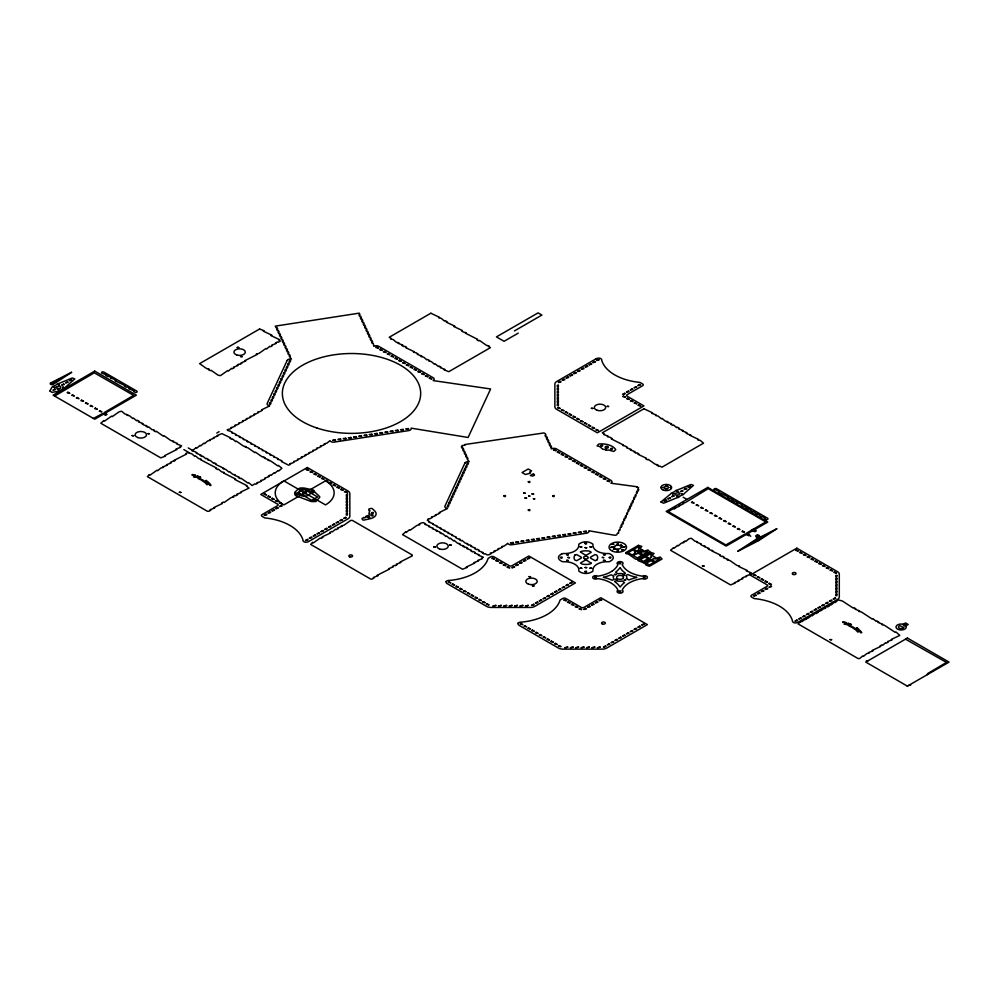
<?xml version="1.0" encoding="UTF-8"?>
<svg xmlns="http://www.w3.org/2000/svg" width="999" height="999" viewBox="0 0 999 999"><rect width="100%" height="100%" fill="white"/><g stroke="black" fill="none" stroke-linecap="round" stroke-linejoin="round"><path stroke-width="1.5" d="M621.927 545.392L620.454 545.092L621.79 545.479M71.628 372.377L53.934 383.841A1.886 1.086 0 0 1 50.774 384.34A1.886 1.086 0 0 1 51.623 382.505L71.503 372.29M737.761 551.223L755.456 539.747A1.886 1.086 0 0 1 756.792 538.973L776.673 528.758M776.797 528.833L759.103 540.309A1.886 1.086 0 0 1 757.766 541.083L737.899 551.298M216.783 433.029L219.106 431.693M514.398 330.944L541.908 315.06L538.086 312.862L496.441 336.9L504.083 341.308L518.219 333.154M347.09 492.445L344.418 491.783L345.179 491.333L347.402 492.619L347.402 496.328L346.328 496.328L346.328 494.767L347.402 494.767M905.506 639.16L946.49 662.424L927.472 673.676L927.472 674.562M907.791 685.926L907.08 685.951M93.419 418.431L102.535 413.561L105.919 415.272L104.945 414.51L107.03 414.385L104.071 412.674L133.616 395.392L94.293 372.802L54.62 396.054M753.458 529.158C759.252 530.631 754.32 533.366 751.935 530.044M753.084 529.383L755.107 530.544L752.309 529.82M683.154 497.227L686.975 499.438M746.952 534.065L750.773 536.263M868.256 660.664L866.345 660.888L867.107 661.326M909.889 684.702L910.651 685.152L908.74 685.364M188.224 447.927L192.695 450.512M183.866 449.612L189.061 452.609M620.354 567.994L619.767 567.919A30.619 17.682 0 0 1 615.584 572.202L617.944 573.788A5.482 3.159 0 0 1 623.463 574.05L625.337 573.463L625.024 572.839A24.663 14.236 0 0 1 620.404 568.031M297.989 494.592L296.366 494.642A8.916 5.145 0 0 1 295.829 493.106L297.402 493.044A7.293 4.208 0 0 0 297.852 494.355L297.989 494.592M311.388 491.058L311.526 491.421A7.293 4.208 0 0 1 311.975 492.719L313.536 492.682A8.916 5.145 0 0 0 312.999 491.121L311.388 491.058M524.975 498.026L526.573 498.151L524.975 498.026M613.448 549.1L615.059 549.238L613.448 549.1M615.759 579.345L617.357 579.47L615.809 579.22M585.077 547.639L586.675 547.789L585.077 547.639M585.077 567.494L586.675 567.632L585.077 567.494M600.911 445.529C602.834 447.952 603.671 443.506 600.911 445.529M49.95 391.034L52.01 392.345L57.967 391.396A4.358 2.522 0 0 1 59.428 391.046L60.639 390.347A6.319 3.646 0 0 1 61.376 389.56L62.5 388.911A6.319 3.646 0 0 1 63.861 388.486L65.06 387.787A4.358 2.522 0 0 1 65.672 386.938L74.863 378.908L72.265 377.984L59.316 383.279A4.358 2.522 0 0 1 57.855 383.628L56.643 384.315A6.369 3.671 0 0 1 55.907 385.102L54.783 385.751A6.369 3.671 0 0 1 53.422 386.188L52.223 386.875A4.358 2.522 0 0 1 51.611 387.724L49.975 390.971M660.976 501.96L663.586 503.234L676.635 497.914A4.358 2.522 0 0 1 678.096 497.564L679.295 496.865A6.319 3.646 0 0 1 680.032 496.078L681.168 495.429A6.319 3.646 0 0 1 682.529 495.005L683.728 494.305A4.358 2.522 0 0 1 684.34 493.469L693.481 485.364L691.021 484.478L677.984 489.797A4.358 2.522 0 0 1 676.523 490.147L675.312 490.846A6.369 3.671 0 0 1 674.575 491.633L673.451 492.282A6.369 3.671 0 0 1 672.09 492.707L670.891 493.394A4.358 2.522 0 0 1 670.279 494.243L660.976 501.96M294.717 492.807L294.705 492.969A10.852 6.269 0 0 0 294.98 494.73L295.067 494.892A3.434 1.986 0 0 0 296.466 495.979L309.328 500.824A11.089 6.406 0 0 1 309.802 501.011L309.865 501.036A5.032 2.91 0 0 0 312.699 501.61L314.797 501.56A1.311 0.762 0 0 0 316.396 501.036L319.38 497.639A1.449 0.837 0 0 0 319.493 496.528L315.984 493.144A7.667 4.421 0 0 1 314.735 491.795L314.136 490.721A2.41 1.386 0 0 0 312.724 489.872L305.494 488.299A9.503 5.495 0 0 0 300.836 488.012L300.424 488.049A2.847 1.648 0 0 0 298.664 488.761L295.579 491.496A4.383 2.535 0 0 0 294.717 492.807M56.281 387.063L56.369 387.787A2.41 1.386 0 0 0 57.592 388.586L60.327 388.311L60.802 386.725A2.41 1.386 0 0 0 59.428 386.026L56.281 387.063M663.923 487.262L664.01 487.974A2.41 1.386 0 0 0 665.234 488.773L667.969 488.499L668.443 486.925A2.41 1.386 0 0 0 667.07 486.213L663.923 487.262M674.949 493.593L675.037 494.305A2.41 1.386 0 0 0 676.248 495.104L678.995 494.83L679.47 493.244A2.41 1.386 0 0 0 678.084 492.544L674.949 493.593M668.294 511.638L725.836 544.942L745.192 533.928L748.576 535.639L747.602 534.877L749.687 534.752L746.728 533.041L765.783 521.915L708.241 488.648L685.464 502.509L682.792 503.171L683.553 503.608L681.643 504.72L678.97 505.382L679.732 505.819L677.821 506.918L675.149 507.579L675.911 508.029L674 509.128L673.239 508.691L668.294 511.638M580.431 551.91L584.727 554.77A1.623 0.937 0 0 0 587.025 554.77L591.258 552.247L589.61 551.173A11.801 6.818 0 0 0 581.655 551.273L580.431 551.91M591.321 563.261L590.084 564.01A11.801 6.818 0 0 1 582.142 564.098L580.481 563.036L584.727 560.501A1.623 0.937 0 0 1 587.025 560.501L591.321 563.261M603.458 577.335L603.821 577.547A24.663 14.236 0 0 1 612.212 580.244L614.298 579.345A5.482 3.159 0 0 1 613.836 576.161L611.088 574.8A30.619 17.682 0 0 1 603.671 577.21L603.458 577.335M636.675 577.385L636.45 577.559A30.619 17.682 0 0 0 629.033 579.969L626.286 578.608A5.482 3.159 0 0 0 625.824 575.412L627.921 574.512A24.663 14.236 0 0 0 636.313 577.21L636.675 577.422M614.672 581.455L615.109 581.918A24.663 14.236 0 0 1 619.78 586.763L620.317 586.9A30.619 17.682 0 0 1 624.537 582.567L622.24 580.956A5.482 3.159 0 0 1 616.658 580.706L614.722 581.368M533.366 498.763L534.964 498.863L533.441 498.651M621.84 549.85L623.438 549.949L621.84 549.85M624.15 580.082L625.749 580.182L624.225 579.969M53.721 387.262L54.72 387.337L53.721 387.262M58.142 384.702L59.153 384.777L58.142 384.702M58.142 389.81L59.153 389.897L58.192 389.747M62.575 387.262L63.586 387.337L62.575 387.262M132.118 435.601L133.654 435.726L132.118 435.601M147.927 433.666L149.463 433.791L148.002 433.566M179.321 492.295L180.869 492.42L179.321 492.295M237.238 347.402L238.773 347.527L237.238 347.402M240.584 356.531L242.12 356.655L240.584 356.531M295.991 493.706L297.527 493.831L295.991 493.706M300.175 489.135C301.785 491.608 303.034 487.325 300.175 489.135M311.788 491.783L313.336 491.895L311.788 491.783M313.586 500.012C315.122 502.472 316.521 498.201 313.586 500.012M368.044 517.157C369.618 519.68 371.066 515.309 368.044 517.157M371.64 512.837C373.214 515.359 374.662 510.976 371.64 512.837M371.341 515.284C372.914 517.807 374.35 513.424 371.341 515.284M433.853 546.965L435.402 547.077L433.853 546.965M449.662 545.029L451.198 545.142L449.662 545.029M503.908 495.916C505.407 498.314 506.78 494.143 503.908 495.916M523.626 493.131L525.224 493.256L523.626 493.131M529.383 473.439L525.399 474.5L522.027 472.552L528.221 468.981L531.58 470.916L529.745 471.978L530.606 472.839L529.383 473.439M528.284 481.83C529.782 484.24 531.156 480.069 528.284 481.83M534.453 475.099L532.729 476.098L530.344 475.512L533.429 473.726L534.453 475.099M528.284 509.989C529.782 512.4 531.156 508.216 528.284 509.989M529.12 576.673L530.656 576.785L529.195 576.56M552.659 495.916C554.17 498.314 555.544 494.143 552.659 495.916M532.467 585.789L534.003 585.913L532.467 585.789M591.396 408.316L592.944 408.441L591.396 408.316M566.683 554.67L568.269 554.795L566.683 554.67M566.683 560.364L568.269 560.489L566.683 560.364M607.205 406.393L608.741 406.506L607.28 406.281M580.169 546.89L581.755 547.015L580.169 546.89M580.169 568.144L581.755 568.269L580.169 568.144M590.009 546.89L591.608 547.015L590.009 546.89M590.009 568.144L591.608 568.269L590.009 568.144M603.508 554.67L605.094 554.795L603.508 554.67M603.508 560.364L605.094 560.489L603.508 560.364M612.1 544.218L613.698 544.33L612.1 544.218M614.41 574.45L616.008 574.562L614.41 574.45M661.363 487.45L662.362 487.524L661.363 487.45M665.784 484.89L666.795 484.977L665.784 484.89M665.784 490.01L666.795 490.084L665.784 490.01M670.217 487.45L671.228 487.524L670.217 487.45M672.377 493.781L673.388 493.856L672.427 493.706M676.81 491.221L677.821 491.296L676.81 491.221M676.81 496.341L677.821 496.416L676.81 496.341M681.243 493.781L682.255 493.856L681.243 493.781M702.459 565.933L704.008 566.046L702.459 565.933M830.057 639.597L831.605 639.71L830.057 639.597M528.746 495.979L529.832 496.078L528.746 495.979M560.489 557.454C561.863 559.952 563.536 555.719 560.489 557.454M584.865 543.381C586.238 545.879 587.924 541.645 584.865 543.381M584.865 571.528C586.238 574.038 587.924 569.805 584.865 571.528M594.68 577.197C596.053 579.695 597.727 575.461 594.68 577.197M609.253 557.454C610.626 559.952 612.3 555.719 609.253 557.454M619.055 563.124C620.429 565.621 622.115 561.388 619.055 563.124M619.055 591.271C620.429 593.768 622.115 589.535 619.055 591.271M643.443 577.197C644.817 579.695 646.49 575.461 643.443 577.197M532.017 493.893L533.591 494.08L532.017 493.893M622.802 575.199L624.375 575.387L622.802 575.199M610.689 448.638C611.875 451.248 613.948 446.978 610.689 448.638M567.932 557.467L569.492 557.692L567.932 557.467M602.31 557.467L603.871 557.692L602.409 557.367M903.071 624.313L901.323 624.038A5.145 2.972 0 0 0 896.003 626.972A5.145 2.972 0 0 0 901.21 629.982A5.145 2.972 0 0 0 906.293 626.91L905.144 626.248L908.203 624.475L907.242 623.925L904.195 625.699L903.433 625.249L906.48 623.488L905.531 622.939L903.071 624.313M287.138 360.489L267.22 403.384A3.509 2.023 0 0 0 269.705 405.869L261.576 409.865L262.337 410.302L260.427 411.401L257.754 412.063L258.516 412.512L256.606 413.611L253.933 414.273L254.695 414.71L252.784 415.821L250.112 416.483L250.874 416.92L248.963 418.019L246.291 418.681L247.053 419.13L245.142 420.229L242.47 420.891L243.232 421.328L241.321 422.44L238.649 423.101L239.41 423.539L237.5 424.637L234.827 425.299L235.589 425.749L233.679 426.848L231.006 427.51L231.768 427.947L229.857 429.046L227.185 429.707L227.535 430.394L230.544 431.306L232.455 432.405L231.731 432.817L234.365 433.504L236.276 434.615L235.552 435.027L238.187 435.714L240.097 436.813L239.373 437.237L242.008 437.912L243.918 439.023L243.194 439.435L245.829 440.122L247.74 441.221L247.015 441.645L249.65 442.332L251.561 443.431L250.836 443.856L253.471 444.53L255.382 445.641L254.658 446.053L257.292 446.74L259.203 447.839L258.479 448.264L261.114 448.951L263.024 450.049L262.3 450.462L264.935 451.148L266.845 452.26L266.121 452.672L268.756 453.359L270.667 454.458L269.942 454.882L272.577 455.556L274.488 456.668L273.751 457.08L276.398 457.767L278.309 458.866L277.572 459.29L280.207 459.977L282.118 461.076L281.393 461.501L288.699 465.222L290.609 464.123L289.835 463.673L292.52 463.012L294.43 461.913L293.656 461.476L296.328 460.814L298.239 459.715L297.477 459.265L300.15 458.603L302.06 457.505L301.298 457.067L303.971 456.406L305.881 455.294L305.12 454.857L307.792 454.195L309.702 453.096L308.941 452.647L311.613 451.985L313.524 450.886L312.762 450.449L315.434 449.787L317.345 448.676L316.583 448.239L319.255 447.577L321.166 446.478L320.404 446.029L323.077 445.367L324.987 444.268L324.225 443.831L326.898 443.169L329.982 440.671A3.509 2.023 0 0 0 334.29 442.107L408.603 430.619A3.509 2.023 0 0 0 411.089 428.134L468.106 437.475L490.621 388.961L433.154 380.582A3.509 2.023 0 0 0 433.154 377.722L378.746 346.316A3.509 2.023 0 0 0 373.788 346.316L373.264 343.269L372.215 343.419L371.516 341.92L372.565 341.758L371.865 340.247L370.816 340.409L370.117 338.911L371.166 338.748L370.467 337.237L369.418 337.4L368.718 335.889L369.767 335.726L369.068 334.228L368.019 334.39L367.32 332.879L368.369 332.717L367.669 331.206L366.621 331.368L365.921 329.87L366.97 329.707L366.271 328.196L365.222 328.359L364.523 326.848L365.572 326.698L364.872 325.187L363.823 325.349L363.124 323.838L364.173 323.676L363.474 322.178L362.425 322.34L361.725 320.829L362.774 320.667L362.075 319.156L361.026 319.318L360.339 317.819L361.376 317.657L360.676 316.146L359.64 316.308L358.941 314.797L359.977 314.635L359.278 313.137L275.262 326.136L275.961 327.635L276.998 327.472L277.697 328.983L276.661 329.146L277.36 330.657L278.396 330.494L279.096 331.993L278.059 332.155L278.758 333.666L279.795 333.504L280.494 335.015L279.458 335.164L280.157 336.675L281.194 336.513L281.893 338.024L280.856 338.186L281.556 339.685L282.592 339.523L283.291 341.034L282.255 341.196L282.954 342.707L283.991 342.545L284.69 344.043L283.654 344.205L284.353 345.716L285.389 345.554L286.089 347.065L285.052 347.227L285.751 348.726L286.788 348.564L287.487 350.075L286.451 350.237L287.15 351.735L288.187 351.586L288.886 353.084L287.849 353.246L288.549 354.757L289.585 354.595L290.284 356.094L289.248 356.256L291.433 359.053A3.509 2.023 0 0 0 287.138 360.489M270.092 402.634L269.393 404.145L270.429 404.308L271.129 402.797L270.092 402.634M271.491 399.625L270.791 401.136L271.828 401.298L272.527 399.787L271.491 399.625M272.889 396.615L272.19 398.114L273.227 398.276L273.926 396.778L272.889 396.615M274.288 393.594L273.589 395.104L274.625 395.267L275.324 393.756L274.288 393.594M275.687 390.584L274.987 392.095L276.024 392.257L276.723 390.746L275.687 390.584M277.073 387.575L276.386 389.086L277.422 389.235L278.122 387.737L277.073 387.575M278.471 384.565L277.772 386.064L278.821 386.226L279.52 384.727L278.471 384.565M279.87 381.543L279.171 383.054L280.22 383.216L280.919 381.705L279.87 381.543M281.268 378.534L280.569 380.045L281.618 380.207L282.317 378.696L281.268 378.534M282.667 375.524L281.968 377.023L283.017 377.185L283.716 375.686L282.667 375.524M284.066 372.515L283.366 374.013L284.415 374.175L285.115 372.664L284.066 372.515M285.464 369.493L284.765 371.004L285.814 371.166L286.513 369.655L285.464 369.493M286.863 366.483L286.164 367.994L287.213 368.156L287.912 366.645L286.863 366.483M288.261 363.474L287.562 364.972L288.611 365.135L289.31 363.636L288.261 363.474M289.66 360.452L288.961 361.963L290.01 362.125L290.709 360.614L289.66 360.452M464.885 463.111L444.98 506.018A3.509 2.023 0 0 0 447.465 508.503L439.135 512.599L439.897 513.036L437.987 514.148L435.314 514.81L436.076 515.247L434.165 516.346L431.493 517.007L432.255 517.457L430.344 518.556L427.672 519.218L428.434 519.655L427.297 520.317L429.582 521.64L428.821 522.077L433.404 523.851L432.642 524.288L437.225 526.048L436.463 526.498L441.046 528.259L440.284 528.696L444.867 530.469L444.105 530.906L448.688 532.667L447.927 533.116L452.51 534.877L451.735 535.314L456.331 537.087L455.556 537.524L457.467 538.623L460.152 539.285L459.378 539.722L461.288 540.834L462.05 540.384L465.109 543.031L467.782 543.693L467.02 544.143L468.931 545.242L469.692 544.805L471.603 545.904L470.841 546.341L475.424 548.114L474.662 548.551L476.573 549.65L477.335 549.213L479.245 550.312L478.484 550.761L483.066 552.522L482.305 552.959L484.215 554.07L484.977 553.621L487.275 554.944L489.185 554.72L491.096 553.621L490.322 553.184L492.994 552.522L494.905 551.423L494.143 550.973L496.815 550.312L498.726 549.213L497.964 548.776L500.636 548.114L502.547 547.002L501.785 546.565L504.458 545.904L507.742 543.306A3.509 2.023 0 0 0 512.05 544.742L586.351 533.241A3.509 2.023 0 0 0 588.836 530.756L614.81 535.289L616.658 534.927L617.494 533.129L618.531 533.279L618.893 530.107L619.929 530.269L620.292 527.097L621.328 527.26L622.027 525.749L620.991 525.586L621.69 524.088L622.727 524.25L623.426 522.739L622.389 522.577L624.825 519.73L623.788 519.567L624.487 518.056L625.524 518.219L626.223 516.708L625.187 516.558L627.622 513.698L626.585 513.536L629.02 510.689L627.984 510.526L628.683 509.015L629.72 509.178L630.419 507.679L629.382 507.517L630.082 506.006L631.118 506.168L631.818 504.657L630.781 504.495L631.48 502.997L632.517 503.159L633.216 501.648L632.18 501.486L634.615 498.638L633.578 498.476L634.278 496.965L635.314 497.127L636.013 495.629L634.977 495.467L637.412 492.607L636.375 492.445L637.075 490.946L638.111 491.108L638.811 489.597L637.774 489.435L638.611 487.624L637.037 487.387L637.325 486.788L610.901 483.216A3.509 2.023 0 0 0 610.901 480.344L556.505 448.938A3.509 2.023 0 0 0 551.535 448.938L550.599 447.402L551.648 447.24L550.948 445.741L549.9 445.904L549.2 444.393L550.249 444.23L549.55 442.732L548.501 442.882L547.802 441.383L548.851 441.221L548.151 439.71L547.102 439.872L546.403 438.374L547.452 438.211L546.753 436.7L545.704 436.863L545.004 435.352L546.053 435.189L545.354 433.691L543.893 432.942L464.81 444.53L465.097 445.129L461.963 445.616L462.375 446.528L461.338 446.69L462.038 448.189L463.074 448.027L463.773 449.538L462.737 449.7L463.436 451.198L464.473 451.048L465.172 452.547L464.135 452.709L464.835 454.22L465.871 454.058L466.57 455.556L465.534 455.719L466.233 457.23L467.27 457.067L467.969 458.578L466.933 458.741L469.193 461.675A3.509 2.023 0 0 0 464.885 463.111M447.839 505.269L447.14 506.768L448.189 506.93L448.888 505.419L447.839 505.269M449.238 502.247L448.539 503.758L449.587 503.921L450.287 502.41L449.238 502.247M450.636 499.238L449.937 500.749L450.986 500.911L451.685 499.4L450.636 499.238M452.035 496.228L451.336 497.727L452.385 497.889L453.084 496.391L452.035 496.228M453.434 493.206L452.734 494.717L453.783 494.88L454.483 493.369L453.434 493.206M454.832 490.197L454.133 491.708L455.182 491.87L455.881 490.359L454.832 490.197M456.231 487.187L455.532 488.698L456.58 488.848L457.28 487.35L456.231 487.187M457.629 484.178L456.93 485.676L457.979 485.839L458.678 484.34L457.629 484.178M459.028 481.156L458.329 482.667L459.378 482.829L460.077 481.318L459.028 481.156M460.427 478.146L459.727 479.657L460.776 479.82L461.476 478.309L460.427 478.146M461.825 475.137L461.126 476.635L462.175 476.798L462.874 475.299L461.825 475.137M463.224 472.127L462.525 473.626L463.573 473.788L464.273 472.277L463.224 472.127M464.622 469.105L463.923 470.616L464.972 470.779L465.671 469.268L464.622 469.105M466.021 466.096L465.322 467.607L466.371 467.769L467.07 466.258L466.021 466.096M467.42 463.086L466.72 464.585L467.769 464.747L468.469 463.249L467.42 463.086M606.231 449.662L605.956 450.262L608.841 450.062L613.773 451.473L615.734 449.675A14.923 8.616 0 0 0 598.738 444.018L597.027 445.891L599.7 446.553L602.759 449.2L606.231 449.662M575.087 554.882L574.675 555.481A11.801 6.818 0 0 0 574.85 560.077L576.685 560.701L580.906 558.304A1.623 0.937 0 0 0 580.906 556.98L576.698 554.582L575.087 554.882M597.065 559.802L595.217 560.751L590.834 558.304A1.623 0.937 0 0 1 590.834 556.98L595.054 554.57L596.89 555.207A11.801 6.818 0 0 1 597.065 559.802M903.67 627.547L903.546 627.734A2.697 1.561 0 0 1 899.237 628.109A2.697 1.561 0 0 1 899.912 625.624L903.67 627.547M446.116 581.518L446.078 581.58A4.221 2.435 0 0 0 447.265 583.678L486.513 606.343A6.469 3.734 0 0 0 491.096 607.442L530.257 607.442A6.518 3.771 0 0 0 534.877 606.331L575.436 582.917L528.833 556.006L512.025 565.709A1.886 1.086 0 0 1 509.353 565.709L493.881 556.78A2.16 1.249 0 0 0 490.821 556.78L488.149 558.316A46.728 26.973 0 0 1 449.95 580.382A3.709 2.148 0 0 0 446.116 581.518M518.056 623.226L518.019 623.276A4.221 2.435 0 0 0 519.205 625.386L558.453 648.051A6.469 3.734 0 0 0 563.036 649.138L602.197 649.138A6.518 3.771 0 0 0 606.818 648.039L647.377 624.612L600.774 597.714L583.965 607.417A1.886 1.086 0 0 1 581.293 607.417L565.821 598.476A2.16 1.249 0 0 0 562.762 598.476L560.089 600.024A46.728 26.973 0 0 1 521.89 622.077A3.709 2.148 0 0 0 518.056 623.226M192.445 474.537L191.983 475.099L195.866 475.462L192.445 474.537M843.168 621.828L842.706 622.402L846.603 622.752L843.168 621.828M193.981 476.336L193.444 476.873L197.265 477.422L193.981 476.336M844.717 623.626L844.167 624.175L847.989 624.725L844.717 623.626M623.164 578.184L622.165 578.933A3.409 1.961 0 0 1 617.657 578.771A3.409 1.961 0 0 1 617.382 576.173L618.668 575.586A3.409 1.961 0 0 1 622.477 575.986A3.409 1.961 0 0 1 623.164 578.184M197.627 476.048L197.015 476.56L200.724 477.297L197.627 476.048M848.363 623.339L847.739 623.851L851.46 624.6L848.363 623.339M198.614 477.972L197.914 478.446L200.811 479.857L201.511 479.37L198.614 477.972M849.337 625.274L848.651 625.749L851.548 627.147L852.234 626.673L849.337 625.274M59.853 379.096L53.834 383.017L53.059 382.567L59.853 379.096M755.556 540.584L749.537 544.505L756.33 541.021L755.556 540.584M765.034 535.551L759.003 539.472L758.241 539.035L765.034 535.551M612.387 570.904L610.701 571.965A27.572 15.922 0 0 1 597.777 576.173L597.727 576.136A2.972 1.711 0 0 0 593.718 576.098A2.972 1.711 0 0 0 593.294 578.396A2.972 1.711 0 0 0 597.24 578.846L597.764 578.583A27.572 15.922 0 0 1 617.969 590.247L617.906 590.272A2.972 1.711 0 0 0 617.844 592.594A2.972 1.711 0 0 0 621.828 592.832A2.972 1.711 0 0 0 622.602 590.559L622.152 590.247A27.572 15.922 0 0 1 629.432 582.792L631.281 581.818A27.572 15.922 0 0 1 642.345 578.583A2.972 1.711 0 0 0 646.415 578.658A2.972 1.711 0 0 0 646.828 576.361A2.972 1.711 0 0 0 642.894 575.923L642.357 576.173A27.572 15.922 0 0 1 622.152 564.51L622.227 564.485A2.972 1.711 0 0 0 622.29 562.162A2.972 1.711 0 0 0 618.294 561.925A2.972 1.711 0 0 0 617.532 564.198L617.981 564.51A27.572 15.922 0 0 1 612.387 570.904M51.723 382.904C49.313 385.027 55.819 383.541 51.723 382.904M54.845 389.086L52.935 390.184L55.607 389.523L54.845 389.086M63.586 384.041L61.676 385.139L64.348 384.478L63.586 384.041M67.408 381.83L65.497 382.929L68.169 382.267L67.408 381.83M71.229 379.62L69.318 380.731L71.99 380.07L71.229 379.62M94.743 371.128L53.097 395.167L94.743 419.205L136.388 395.167L94.743 371.128M67.92 392.257L67.158 392.694L69.83 393.356L67.92 392.257M102.223 372.452L101.461 372.889L106.806 375.1L106.044 375.537L107.954 376.635L108.716 376.198L111.401 377.747L110.627 378.184L113.312 378.846L115.984 380.394L115.21 380.831L125.15 385.676L124.388 386.126L126.299 387.225L127.06 386.788L129.733 388.324L128.971 388.773L134.316 390.971L133.554 391.421L135.464 392.52L136.613 392.295A1.611 0.937 0 0 0 136.613 390.971L104.133 372.227A1.611 0.937 0 0 0 101.848 372.227L102.223 372.452M72.515 394.905L71.741 395.342L74.413 396.004L72.515 394.905M77.098 397.54L76.324 397.989L79.008 398.651L77.098 397.54M81.681 400.187L80.919 400.636L83.591 401.298L81.681 400.187M86.264 402.834L85.502 403.284L88.174 403.946L86.264 402.834M90.847 405.482L90.085 405.931L92.757 406.593L90.847 405.482M95.429 408.129L94.668 408.579L97.34 409.24L95.429 408.129M100.012 410.776L99.251 411.226L101.923 411.888L100.012 410.776M259.59 329.008L199.6 363.636L206.481 368.481L209.153 369.143L208.391 369.593L210.302 370.691L211.064 370.254L217.944 375.1L220.429 375.649L227.685 370.579L228.446 371.016L231.506 368.381L232.268 368.818L234.178 367.719L233.416 367.27L237.999 365.509L237.238 365.072L239.148 363.961L239.91 364.41L241.82 363.299L241.059 362.862L245.642 361.101L244.88 360.651L257.105 354.483L256.331 354.033L259.016 353.384L265.884 348.526L266.646 348.963L269.705 346.316L270.467 346.765L272.377 345.654L271.616 345.217L276.199 343.456L275.437 343.007L277.347 341.908L278.109 342.345L280.407 341.021L278.684 340.035L279.445 339.598L271.041 335.627L271.803 335.177L263.399 331.206L264.173 330.769L259.59 329.008M103.859 420.604L100.799 423.251L160.777 457.879L165.359 456.118L164.598 455.669L176.823 449.5L176.061 449.063L180.644 447.29L179.882 446.853L181.593 445.854L176.636 443.881L177.397 443.431L172.815 441.67L173.576 441.233L170.904 440.571L164.023 435.714L163.262 436.151L156.381 431.306L155.619 431.743L153.709 430.644L154.47 430.194L151.798 429.533L148.739 426.898L147.977 427.335L146.066 426.236L146.828 425.786L144.156 425.124L142.245 424.026L143.007 423.588L138.424 421.815L139.198 421.378L137.288 420.279L136.513 420.716L133.466 418.069L132.692 418.506L129.645 415.859L126.973 415.197L127.735 414.76L125.062 414.098L121.616 411.226L119.131 411.788L112.263 416.633L111.501 416.196L104.62 421.041L103.859 420.604M149.338 474.662L147.427 476.648L207.405 511.276L208.928 511.276L210.839 510.177L210.077 509.727L214.66 507.967L213.898 507.529L222.302 503.558L221.528 503.109L223.439 502.01L224.213 502.46L231.081 497.602L233.754 496.94L232.992 496.503L234.902 495.392L235.664 495.841L237.575 494.73L236.813 494.293L241.396 492.532L240.634 492.082L249.038 488.111L246.366 486.126L247.09 485.714L234.902 479.52L235.627 479.095L223.439 472.902L224.176 472.477L221.528 471.79L218.444 469.168L217.72 469.592L215.809 468.494L216.533 468.069L200.524 459.665L201.249 459.24L198.614 458.566L195.517 455.944L194.793 456.356L191.696 453.733L187.537 452.609L185.627 453.708L186.388 454.145L174.163 460.327L174.925 460.764L172.253 461.426L170.342 462.537L171.104 462.974L166.521 464.735L167.283 465.184L162.7 466.945L163.461 467.382L160.789 468.044L157.742 470.691L156.968 470.254L150.1 475.099L149.338 474.662M196.191 447.614L192.12 450.849L195.142 451.748L197.053 452.847L196.316 453.271L200.861 455.057L200.137 455.469L202.048 456.58L202.772 456.156L205.869 458.778L206.593 458.366L208.504 459.465L207.78 459.89L210.414 460.564L213.511 463.199L214.236 462.774L216.146 463.873L215.422 464.298L223.788 468.294L223.064 468.706L225.699 469.393L228.796 472.015L229.52 471.603L232.617 474.225L235.252 474.9L234.528 475.324L239.073 477.11L238.349 477.534L240.26 478.633L240.984 478.209L247.889 483.041L248.614 482.629L252.098 485.477L255.02 483.778L255.781 484.228L257.692 483.116L256.93 482.679L259.603 482.017L261.513 480.919L260.751 480.469L263.424 479.807L265.334 478.708L264.573 478.271L269.156 476.511L268.394 476.061L270.304 474.962L271.066 475.399L274.126 472.752L274.887 473.201L277.934 470.554L278.709 470.991L281.893 468.269L278.421 465.422L277.697 465.846L270.779 461.014L268.144 460.327L268.868 459.902L264.323 458.116L265.047 457.704L263.137 456.605L262.412 457.018L255.494 452.185L254.77 452.609L247.852 447.777L245.217 447.09L245.941 446.678L243.306 445.991L236.401 441.158L235.664 441.583L232.58 438.961L231.843 439.373L229.945 438.274L230.669 437.849L221.915 433.641L217.195 435.477L217.957 435.926L213.374 437.687L214.148 438.124L209.553 439.897L210.327 440.334L207.642 440.996L204.595 443.643L203.833 443.206L200.774 445.841L200.012 445.404L196.953 448.052L196.191 447.614M430.856 313.224L389.21 337.275L391.321 338.486L390.559 338.923L393.231 339.585L396.278 342.232L398.963 342.894L398.189 343.331L402.784 345.105L402.01 345.542L403.921 346.641L404.682 346.203L406.593 347.302L405.831 347.752L414.235 351.71L413.474 352.16L416.146 352.822L418.057 353.921L417.295 354.358L421.878 356.131L421.116 356.568L423.788 357.23L426.848 359.877L427.609 359.44L429.52 360.539L428.758 360.976L431.431 361.638L434.49 364.285L435.252 363.848L438.311 366.496L439.073 366.059L440.984 367.157L440.222 367.595L444.805 369.355L444.043 369.805L448.813 371.678L490.447 347.64L488.349 346.428L489.11 345.979L486.438 345.317L479.57 340.472L478.796 340.909L476.885 339.81L477.659 339.36L465.434 333.191L466.196 332.754L463.524 332.093L461.613 330.981L462.375 330.544L453.971 326.573L454.732 326.136L446.328 322.165L447.09 321.715L445.179 320.617L444.418 321.054L441.358 318.406L438.686 317.744L439.448 317.307L430.856 313.224M376.536 347.015L375.774 347.465L378.446 348.127L376.536 347.015M380.357 349.225L379.595 349.662L382.267 350.324L380.357 349.225M384.178 351.436L383.404 351.873L386.089 352.535L384.178 351.436M387.999 353.634L387.225 354.071L389.91 354.732L387.999 353.634M391.82 355.844L391.046 356.281L393.718 356.943L391.82 355.844M395.629 358.042L394.867 358.491L397.54 359.153L395.629 358.042M399.45 360.252L398.688 360.689L401.361 361.351L399.45 360.252M403.271 362.462L402.51 362.899L405.182 363.561L403.271 362.462M407.093 364.66L406.331 365.11L409.003 365.771L407.093 364.66M410.914 366.87L410.152 367.307L412.824 367.969L410.914 366.87M414.735 369.081L413.973 369.518L416.645 370.179L414.735 369.081M418.556 371.278L417.794 371.715L420.467 372.377L418.556 371.278M422.377 373.489L421.615 373.926L424.288 374.588L422.377 373.489M426.198 375.686L425.437 376.136L428.109 376.798L426.198 375.686M430.02 377.897L429.258 378.334L431.93 378.996L430.02 377.897M307.355 467.52L260.751 494.43L277.56 504.133A1.886 1.086 0 0 1 277.56 505.681L262.088 514.61A2.16 1.249 0 0 0 262.088 516.371L264.76 517.919A46.728 26.973 0 0 1 302.959 539.972A3.709 2.148 0 0 0 304.945 542.182L305.045 542.207A4.221 2.435 0 0 0 308.679 541.52L347.939 518.856A6.469 3.734 0 0 0 349.837 516.221L349.837 493.606A6.518 3.771 0 0 0 347.927 490.946L307.355 467.52M306.98 469.28L306.218 469.73L308.891 470.392L306.98 469.28M264.76 493.881L263.998 494.318L266.671 494.98L264.76 493.881M310.801 471.491L310.027 471.928L312.712 472.589L310.801 471.491M268.581 496.078L267.819 496.528L270.492 497.19L268.581 496.078M314.623 473.688L313.848 474.138L316.533 474.8L314.623 473.688M272.402 498.289L271.641 498.726L274.313 499.388L272.402 498.289M318.431 475.899L317.67 476.336L320.342 476.998L318.431 475.899M276.224 500.487L275.462 500.936L278.134 501.598L276.224 500.487M322.252 478.109L321.491 478.546L324.163 479.208L322.252 478.109M280.045 502.697L279.283 503.134L281.955 503.796L280.045 502.697M304.033 489.135L298.189 492.507L311.75 500.337L317.595 496.965L304.033 489.135M266.096 514.273L264.186 515.384L266.87 514.722L266.096 514.273M269.917 512.075L268.007 513.174L270.679 512.512L269.917 512.075M273.738 509.865L271.828 510.964L274.5 510.302L273.738 509.865M277.56 507.654L275.649 508.766L278.321 508.104L277.56 507.654M281.381 505.457L279.47 506.555L282.143 505.894L281.381 505.457M326.074 480.307L325.312 480.756L327.984 481.418L326.074 480.307M325.499 480.856L283.866 504.907A29.446 16.995 0 0 1 283.866 480.856L325.499 504.907A29.446 16.995 0 0 0 325.499 480.856M329.895 482.517L329.133 482.954L331.805 483.616L329.895 482.517M333.716 484.727L332.954 485.164L335.627 485.826L333.716 484.727M337.537 486.925L336.775 487.375L339.448 488.036L337.537 486.925M341.358 489.135L340.597 489.572L343.269 490.234L341.358 489.135M596.016 358.816L556.768 381.481A6.469 3.734 0 0 0 554.87 384.116L554.87 406.73A6.518 3.771 0 0 0 556.78 409.39L597.352 432.817L643.955 405.906L627.147 396.203A1.886 1.086 0 0 1 627.147 394.655L642.619 385.726A2.16 1.249 0 0 0 642.619 383.966L639.947 382.417A46.728 26.973 0 0 1 601.735 360.364A3.709 2.148 0 0 0 599.762 358.154A4.221 2.435 0 0 0 596.016 358.816M560.289 381.431L558.379 382.53L561.051 381.868L560.289 381.431M564.11 379.22L562.2 380.319L564.872 379.657L564.11 379.22M567.932 377.01L566.021 378.122L568.693 377.46L567.932 377.01M571.753 374.812L569.842 375.911L572.514 375.249L571.753 374.812M575.574 372.602L573.663 373.701L576.336 373.039L575.574 372.602M579.395 370.392L577.484 371.503L580.157 370.841L579.395 370.392M583.216 368.194L581.306 369.293L583.978 368.631L583.216 368.194M587.037 365.984L585.127 367.083L587.799 366.421L587.037 365.984M590.846 363.786L588.935 364.885L591.62 364.223L590.846 363.786M594.667 361.576L592.757 362.674L595.441 362.013L594.667 361.576M598.488 359.365L596.578 360.477L599.25 359.815L598.488 359.365M307.355 539.423L305.444 540.521L308.117 539.86L307.355 539.423M311.176 537.212L309.265 538.324L311.938 537.662L311.176 537.212M314.997 535.014L313.087 536.113L315.759 535.452L314.997 535.014M318.818 532.804L316.908 533.903L319.58 533.241L318.818 532.804M322.64 530.594L320.729 531.705L323.401 531.043L322.64 530.594M326.461 528.396L324.55 529.495L327.222 528.833L326.461 528.396M330.282 526.186L328.371 527.285L331.044 526.623L330.282 526.186M334.103 523.976L332.192 525.087L334.865 524.425L334.103 523.976M337.924 521.778L336.014 522.877L338.686 522.215L337.924 521.778M341.745 519.567L339.835 520.679L342.507 520.017L341.745 519.567M345.567 517.37L343.656 518.469L346.328 517.807L345.567 517.37M312.587 542.445L310.677 544.43L370.654 579.058L372.19 579.058L374.101 577.946L373.339 577.509L377.922 575.749L377.16 575.312L389.373 569.13L388.611 568.693L393.194 566.92L392.432 566.483L394.343 565.384L395.104 565.821L397.015 564.722L396.253 564.273L400.836 562.512L400.075 562.075L412.3 555.894L411.538 555.456L412.3 555.019L352.322 520.392L350.799 520.392L343.918 525.237L341.246 525.899L342.008 526.336L337.425 528.109L338.186 528.546L336.276 529.645L335.514 529.208L332.455 531.855L331.693 531.418L329.782 532.517L330.544 532.954L322.14 536.925L322.902 537.375L320.991 538.473L320.229 538.036L313.361 542.882L312.587 542.445M363.898 517.47L361.988 518.568L362.562 519.78A1.661 0.962 0 0 0 364.323 520.004L370.354 518.681A9.091 5.245 0 0 0 374.875 511.113L372.639 508.953A1.873 1.086 0 0 0 371.016 508.404L368.856 509.028L368.856 510.589L369.93 510.589L368.856 513.711L369.93 513.711L369.93 514.86L365.809 516.358L366.571 516.808L364.66 517.907L363.898 517.47M558.379 407.455L557.617 407.892L560.289 408.554L558.379 407.455M562.2 409.652L561.438 410.102L564.11 410.764L562.2 409.652M566.021 411.863L565.259 412.3L567.932 412.962L566.021 411.863M569.842 414.073L569.08 414.51L571.753 415.172L569.842 414.073M573.663 416.271L572.902 416.708L575.574 417.37L573.663 416.271M577.484 418.481L576.723 418.918L579.395 419.58L577.484 418.481M624.475 393.331L622.564 394.443L625.237 393.781L624.475 393.331M628.296 391.133L626.385 392.232L629.058 391.571L628.296 391.133M632.105 388.923L630.194 390.022L632.879 389.36L632.105 388.923M635.926 386.713L634.015 387.824L636.7 387.162L635.926 386.713M639.747 384.515L637.837 385.614L640.509 384.952L639.747 384.515M623.513 396.091L622.752 396.528L625.424 397.19L623.513 396.091M581.306 420.679L580.531 421.128L583.216 421.79L581.306 420.679M627.335 398.301L626.573 398.738L629.245 399.4L627.335 398.301M585.127 422.889L584.353 423.326L587.037 423.988L585.127 422.889M631.156 400.499L630.394 400.949L633.066 401.61L631.156 400.499M588.935 425.099L588.174 425.537L590.846 426.198L588.935 425.099M405.594 531.967L402.535 534.615L462.512 569.243L467.095 567.469L466.333 567.032L474.737 563.061L473.976 562.624L478.558 560.864L477.797 560.414L482.38 558.653L481.618 558.216L483.329 557.217L478.371 555.232L479.133 554.795L474.55 553.021L475.312 552.584L473.401 551.485L472.639 551.923L470.729 550.824L471.491 550.387L466.908 548.613L467.669 548.176L465.759 547.077L464.997 547.514L463.086 546.416L463.848 545.966L461.176 545.304L459.265 544.205L460.027 543.768L457.355 543.106L454.295 540.459L453.534 540.896L450.487 538.249L449.712 538.686L446.665 536.038L445.891 536.488L442.844 533.841L440.172 533.179L440.934 532.742L439.023 531.63L436.351 530.968L437.112 530.531L432.53 528.771L433.291 528.321L428.708 526.56L429.47 526.123L424.887 524.35L425.649 523.913L423.351 522.589L420.879 523.139L418.968 524.25L419.73 524.687L417.058 525.349L410.177 530.194L409.415 529.757L406.356 532.405L405.594 531.967M634.977 402.709L634.215 403.146L636.887 403.808L634.977 402.709M554.283 449.65L553.521 450.087L556.193 450.749L554.283 449.65M592.757 427.297L591.995 427.747L594.667 428.409L592.757 427.297M638.798 404.92L638.036 405.357L640.709 406.019L638.798 404.92M596.578 429.508L595.816 429.945L598.488 430.606L596.578 429.508M558.104 451.848L557.342 452.297L560.014 452.959L558.104 451.848M561.925 454.058L561.163 454.495L563.836 455.157L561.925 454.058M643.943 408.766L602.297 432.804L604.407 434.016L603.633 434.465L608.229 436.226L607.454 436.663L610.139 437.325L612.037 438.436L611.276 438.873L623.501 445.054L622.739 445.492L625.411 446.153L627.322 447.252L626.56 447.702L631.143 449.463L630.381 449.9L634.964 451.66L634.203 452.11L636.113 453.209L636.875 452.772L638.786 453.871L638.024 454.308L646.428 458.279L645.666 458.728L647.577 459.827L648.339 459.39L655.207 464.235L657.891 464.897L657.117 465.347L659.028 466.446L659.802 466.009L661.9 467.22L703.533 443.169L700.287 440.422L697.614 439.76L698.376 439.31L689.972 435.339L690.746 434.902L688.061 434.24L686.151 433.141L686.925 432.704L682.329 430.931L683.104 430.494L678.521 428.733L679.283 428.284L677.372 427.185L676.61 427.622L673.551 424.975L672.789 425.424L670.878 424.313L671.64 423.876L667.057 422.115L667.819 421.665L665.147 421.004L662.087 418.356L661.326 418.806L658.266 416.158L655.594 415.497L656.355 415.06L651.773 413.286L652.534 412.849L643.943 408.766M565.746 456.256L564.984 456.705L567.657 457.367L565.746 456.256M569.567 458.466L568.806 458.903L571.478 459.565L569.567 458.466M573.389 460.676L572.627 461.113L575.299 461.775L573.389 460.676M577.21 462.874L576.448 463.324L579.12 463.986L577.21 462.874M581.031 465.084L580.269 465.522L582.941 466.183L581.031 465.084M584.852 467.295L584.09 467.732L586.763 468.394L584.852 467.295M588.673 469.493L587.912 469.942L590.584 470.591L588.673 469.493M592.494 471.703L591.733 472.14L594.405 472.802L592.494 471.703M596.316 473.901L595.541 474.35L598.226 475.012L596.316 473.901M600.137 476.111L599.363 476.548L602.047 477.21L600.137 476.111M603.945 478.321L603.184 478.758L605.856 479.42L603.945 478.321M607.767 480.519L607.005 480.969L609.677 481.63L607.767 480.519M448.988 581.805L448.226 582.255L450.899 582.917L448.988 581.805M492.544 557.991L491.783 558.429L494.455 559.09L492.544 557.991M452.809 584.015L452.048 584.452L454.72 585.114L452.809 584.015M496.366 560.202L495.604 560.639L498.276 561.301L496.366 560.202M456.63 586.226L455.869 586.663L458.541 587.325L456.63 586.226M500.187 562.4L499.413 562.837L502.097 563.498L500.187 562.4M460.452 588.423L459.69 588.873L462.362 589.535L460.452 588.423M504.008 564.61L503.234 565.047L505.919 565.709L504.008 564.61M464.273 590.634L463.511 591.071L466.183 591.733L464.273 590.634M507.817 566.808L507.055 567.257L509.727 567.919L507.817 566.808M468.094 592.844L467.332 593.281L470.005 593.943L468.094 592.844M513.748 566.708L511.838 567.807L514.51 567.145L513.748 566.708M517.569 564.497L515.659 565.596L518.331 564.934L517.569 564.497M521.378 562.287L519.48 563.399L522.152 562.737L521.378 562.287M525.199 560.089L523.289 561.188L525.973 560.526L525.199 560.089M529.02 557.879L527.11 558.978L529.795 558.316L529.02 557.879M471.915 595.042L471.153 595.491L473.826 596.141L471.915 595.042M475.736 597.252L474.975 597.689L477.647 598.351L475.736 597.252M479.557 599.45L478.783 599.899L481.468 600.561L479.557 599.45M561.75 553.921L560.664 554.557A7.567 4.371 0 0 0 560.664 560.726L561.75 561.363A2.26 1.299 0 0 0 563.586 561.738A14.273 8.242 0 0 1 578.783 570.516A2.273 1.311 0 0 0 579.432 571.565L580.519 572.202A7.567 4.371 0 0 0 591.221 572.202L592.32 571.565A2.26 1.299 0 0 0 592.956 570.504A14.273 8.242 0 0 1 608.166 561.738A2.273 1.311 0 0 0 610.002 561.351L611.088 560.726A7.567 4.371 0 0 0 611.088 554.557L609.989 553.921A2.26 1.299 0 0 0 608.166 553.546A14.273 8.242 0 0 1 592.969 544.767A2.273 1.311 0 0 0 592.307 543.706L591.221 543.081A7.567 4.371 0 0 0 580.519 543.081L579.432 543.718A2.26 1.299 0 0 0 578.783 544.767A14.273 8.242 0 0 1 563.573 553.546A2.273 1.311 0 0 0 561.75 553.921M483.379 601.66L482.604 602.097L485.289 602.759L483.379 601.66M665.871 500.024L663.96 501.123L666.633 500.462L665.871 500.024M669.692 497.814L667.782 498.913L670.454 498.251L669.692 497.814M673.501 495.604L671.59 496.715L674.275 496.053L673.501 495.604M682.255 490.559L680.344 491.658L683.016 490.996L682.255 490.559M686.076 488.349L684.165 489.46L686.837 488.798L686.076 488.349M689.897 486.151L687.986 487.25L690.659 486.588L689.897 486.151M487.187 603.871L486.426 604.308L489.098 604.969L487.187 603.871M707.791 487.412L666.158 511.451L726.136 546.078L767.769 522.04L707.791 487.412M615.659 545.604L615.072 545.929A3.409 1.961 0 0 0 615.347 548.538A3.409 1.961 0 0 0 619.855 548.688L620.429 548.364A3.409 1.961 0 0 0 620.167 545.754A3.409 1.961 0 0 0 615.659 545.604M692.245 502.035L691.483 502.485L694.155 503.134L692.245 502.035M714.747 489.048L713.985 489.485L716.658 490.147L719.33 491.695L718.568 492.132L728.496 496.99L727.734 497.427L733.079 499.637L732.317 500.074L737.662 502.285L736.9 502.722L739.572 503.384L742.257 504.932L741.483 505.369L746.84 507.579L746.066 508.016L747.976 509.115L748.75 508.678L752.572 511.763L753.333 511.326L757.155 514.41L757.916 513.973L761.738 517.057L762.499 516.62L765.172 518.156L764.41 518.606L766.32 519.705L767.469 519.48A1.611 0.937 0 0 0 767.469 518.156L716.658 488.823A1.611 0.937 0 0 0 714.36 488.823L714.747 489.048M696.827 504.682L696.066 505.119L698.738 505.781L696.827 504.682M533.416 604.308L531.505 605.406L534.178 604.745L533.416 604.308M537.237 602.097L535.327 603.209L537.999 602.547L537.237 602.097M541.058 599.899L539.148 600.998L541.82 600.337L541.058 599.899M544.88 597.689L542.969 598.788L545.641 598.126L544.88 597.689M548.701 595.491L546.79 596.59L549.462 595.928L548.701 595.491M552.522 593.281L550.611 594.38L553.284 593.718L552.522 593.281M556.343 591.071L554.433 592.182L557.105 591.52L556.343 591.071M560.164 588.873L558.254 589.972L560.926 589.31L560.164 588.873M563.985 586.663L562.075 587.762L564.747 587.1L563.985 586.663M567.794 584.452L565.896 585.564L568.568 584.902L567.794 584.452M571.615 582.255L569.705 583.354L572.39 582.692L571.615 582.255M701.41 507.33L700.649 507.767L703.321 508.429L701.41 507.33M638.423 545.342L625.824 552.622L626.585 553.059L625.824 553.496L628.496 554.158L635.751 559.228L637.287 559.228L649.887 551.96L647.976 549.974L644.542 551.161L642.557 550.012L638.236 552.509L637.474 552.06L641.795 549.575L639.81 548.426L641.87 546.441L638.423 545.342M632.704 549.974L628.109 552.622L632.13 554.932L635.564 552.947L634.602 552.397L635.751 551.735L632.704 549.974M638.423 546.665L633.841 549.313L636.9 551.073L638.96 549.887A3.496 2.023 0 0 1 639.722 547.415L638.423 546.665M705.993 509.977L705.232 510.414L707.904 511.076L705.993 509.977M636.713 553.608L633.266 555.594L637.287 557.917L641.87 555.269L638.811 553.496L636.713 553.608M642.02 551.648L639.959 552.834L643.019 554.607L647.602 551.96L646.303 551.211A3.496 2.023 0 0 1 642.02 551.648M710.576 512.624L709.814 513.061L712.487 513.723L710.576 512.624M520.929 623.513L520.167 623.95L522.839 624.612L520.929 623.513M564.485 599.7L563.723 600.137L566.396 600.799L564.485 599.7M650.611 552.372L638.011 559.652L638.773 560.089L638.011 560.539L643.356 562.737L649.662 559.103L650.424 559.54L644.118 563.186L646.79 564.722L646.028 565.172L649.475 566.271L662.075 558.99L660.164 557.005L656.73 558.191L651.985 555.456L654.058 553.471L650.611 552.372M715.172 515.272L714.397 515.709L717.082 516.371L715.172 515.272M524.75 625.724L523.988 626.161L526.66 626.823L524.75 625.724M644.879 557.005L640.297 559.652L643.356 561.413L647.939 558.766L644.879 557.005M650.611 553.696L646.028 556.343L649.475 558.329L651.535 557.142A3.759 2.173 0 0 1 651.91 554.445L650.611 553.696M568.306 601.898L567.544 602.335L570.217 602.996L568.306 601.898M528.571 627.921L527.809 628.371L530.481 629.033L528.571 627.921M719.755 517.919L718.98 518.356L721.665 519.018L719.755 517.919M572.127 604.108L571.366 604.545L574.038 605.207L572.127 604.108M653.821 558.466L651.76 559.652L655.194 561.638L659.79 558.99L658.478 558.241A3.496 2.023 0 0 1 654.557 558.778L653.821 558.466M650.998 560.539L646.415 563.186L649.475 564.947L654.058 562.3L650.998 560.539M673.613 547.627L670.554 550.274L730.531 584.902L735.114 583.141L734.352 582.704L738.935 580.931L738.174 580.494L742.756 578.733L741.995 578.284L743.905 577.185L746.578 576.523L745.816 576.086L750.399 574.313L749.637 573.876L751.348 572.889L746.39 570.904L747.152 570.454L738.748 566.483L739.51 566.046L736.837 565.384L729.957 560.539L727.284 559.877L728.046 559.428L723.463 557.667L724.225 557.23L722.314 556.118L721.553 556.568L719.642 555.456L720.404 555.019L712 551.048L712.774 550.611L710.089 549.949L708.179 548.838L708.953 548.401L704.37 546.64L705.132 546.191L702.459 545.541L700.549 544.43L701.31 543.993L696.728 542.232L697.489 541.783L694.817 541.121L691.37 538.261L688.898 538.811L685.838 541.458L685.077 541.008L683.166 542.12L683.928 542.557L681.256 543.219L678.196 545.866L677.434 545.429L674.375 548.076L673.613 547.627M532.392 630.132L531.63 630.569L534.303 631.231L532.392 630.132M575.948 606.306L575.174 606.755L577.859 607.417L575.948 606.306M724.337 520.566L723.576 521.003L726.248 521.665L724.337 520.566M536.213 632.342L535.452 632.779L538.124 633.441L536.213 632.342M579.77 608.516L578.995 608.953L581.68 609.615L579.77 608.516M728.92 523.214L728.159 523.651L730.831 524.313L728.92 523.214M540.034 634.54L539.273 634.977L541.945 635.639L540.034 634.54M585.689 608.403L583.778 609.502L586.45 608.853L585.689 608.403M589.51 606.206L587.599 607.305L590.272 606.643L589.51 606.206M593.331 603.995L591.42 605.094L594.093 604.432L593.331 603.995M597.152 601.785L595.242 602.897L597.914 602.235L597.152 601.785M600.961 599.587L599.063 600.686L601.735 600.024L600.961 599.587M733.503 525.861L732.742 526.298L735.414 526.96L733.503 525.861M543.856 636.75L543.094 637.187L545.766 637.849L543.856 636.75M738.086 528.508L737.324 528.946L739.997 529.607L738.086 528.508M547.677 638.948L546.915 639.397L549.587 640.059L547.677 638.948M551.498 641.158L550.736 641.595L553.409 642.257L551.498 641.158M742.669 531.156L741.907 531.593L744.58 532.255L742.669 531.156M555.319 643.368L554.557 643.806L557.23 644.467L555.319 643.368M559.14 645.566L558.366 646.016L561.051 646.678L559.14 645.566M757.254 535.452C754.844 537.574 761.35 536.088 757.254 535.452M756.905 539.36C754.482 541.483 760.988 540.009 756.905 539.36M605.357 646.016L603.446 647.115L606.118 646.453L605.357 646.016M609.178 643.806L607.267 644.904L609.939 644.243L609.178 643.806M612.999 641.595L611.088 642.707L613.761 642.045L612.999 641.595M616.82 639.397L614.909 640.496L617.582 639.835L616.82 639.397M620.641 637.187L618.731 638.286L621.403 637.624L620.641 637.187M624.462 634.977L622.552 636.088L625.224 635.426L624.462 634.977M628.284 632.779L626.373 633.878L629.045 633.216L628.284 632.779M632.105 630.569L630.194 631.68L632.866 631.018L632.105 630.569M635.926 628.371L634.015 629.47L636.688 628.808L635.926 628.371M639.747 626.161L637.837 627.26L640.509 626.598L639.747 626.161M643.568 623.95L641.658 625.062L644.33 624.4L643.568 623.95M796.815 548.176L750.212 575.087L767.02 584.79A1.886 1.086 0 0 1 767.02 586.338L751.535 595.279A2.16 1.249 0 0 0 751.535 597.04L754.22 598.576A46.728 26.973 0 0 1 792.419 620.641A3.709 2.148 0 0 0 794.392 622.839L794.505 622.877A4.221 2.435 0 0 0 798.139 622.19L837.399 599.525A6.469 3.734 0 0 0 839.297 596.878L839.297 574.263A6.518 3.771 0 0 0 837.387 571.603L796.815 548.176M796.428 549.949L795.666 550.387L798.338 551.048L796.428 549.949M754.22 574.537L753.458 574.974L756.131 575.636L754.22 574.537M800.249 552.147L799.487 552.597L802.16 553.259L800.249 552.147M758.041 576.748L757.279 577.185L759.952 577.847L758.041 576.748M804.07 554.358L803.308 554.795L805.981 555.456L804.07 554.358M761.862 578.945L761.101 579.395L763.773 580.057L761.862 578.945M807.891 556.568L807.13 557.005L809.802 557.667L807.891 556.568M765.684 581.156L764.909 581.593L767.594 582.255L765.684 581.156M811.712 558.766L810.951 559.215L813.623 559.877L811.712 558.766M769.505 583.366L768.731 583.803L771.415 584.465L769.505 583.366M755.556 594.942L753.646 596.041L756.318 595.379L755.556 594.942M759.377 592.732L757.467 593.843L760.139 593.181L759.377 592.732M763.199 590.534L761.288 591.633L763.96 590.971L763.199 590.534M767.02 588.324L765.109 589.422L767.781 588.761L767.02 588.324M770.841 586.113L768.93 587.225L771.603 586.563L770.841 586.113M815.534 560.976L814.772 561.413L817.444 562.075L815.534 560.976M819.355 563.174L818.593 563.623L821.265 564.285L819.355 563.174M823.176 565.384L822.414 565.821L825.087 566.483L823.176 565.384M826.997 567.594L826.235 568.031L828.908 568.693L826.997 567.594M830.818 569.792L830.044 570.242L832.729 570.904L830.818 569.792M834.64 572.002L833.865 572.439L836.55 573.101L834.64 572.002M796.815 620.079L794.904 621.191L797.577 620.529L796.815 620.079M800.636 617.882L798.725 618.98L801.398 618.319L800.636 617.882M804.457 615.671L802.547 616.77L805.219 616.108L804.457 615.671M808.278 613.473L806.368 614.572L809.04 613.91L808.278 613.473M812.1 611.263L810.189 612.362L812.861 611.7L812.1 611.263M815.921 609.053L814.01 610.164L816.683 609.502L815.921 609.053M819.729 606.855L817.819 607.954L820.504 607.292L819.729 606.855M823.551 604.645L821.64 605.744L824.325 605.082L823.551 604.645M827.372 602.434L825.461 603.546L828.134 602.884L827.372 602.434M831.193 600.237L829.282 601.336L831.955 600.674L831.193 600.237M835.014 598.026L833.104 599.125L835.776 598.463L835.014 598.026M800.062 621.965L798.151 623.938L858.129 658.566L859.652 658.566L862.711 655.931L863.473 656.368L866.533 653.721L869.205 653.059L868.443 652.622L873.026 650.849L872.264 650.411L880.668 646.44L879.907 646.003L881.817 644.892L882.579 645.342L885.638 642.694L886.4 643.131L888.311 642.032L887.549 641.583L892.132 639.822L891.37 639.385L899.774 635.414L895.916 631.905L895.179 632.33L884.452 625.287L881.817 624.6L882.542 624.188L877.996 622.402L878.72 621.977L876.81 620.879L876.086 621.303L872.989 618.668L872.264 619.093L861.525 612.05L858.89 611.376L859.615 610.951L855.069 609.165L855.793 608.753L853.883 607.642L853.158 608.066L842.432 601.023L838.261 599.899L835.201 602.547L834.44 602.11L831.393 604.757L828.708 605.419L829.482 605.856L827.572 606.955L826.797 606.518L824.887 607.617L825.661 608.066L821.078 609.827L821.84 610.264L817.257 612.037L818.019 612.474L816.108 613.573L815.346 613.136L812.287 615.784L811.525 615.347L808.466 617.994L805.793 618.656L806.555 619.093L801.972 620.854L802.734 621.303L800.062 621.965M907.404 638.061L865.771 662.1L907.404 686.138L949.05 662.1L907.404 638.061M202.672 480.044L201.848 480.457L204.283 482.117L205.107 481.718L202.672 480.044M853.408 627.347L852.572 627.747L855.007 629.42L855.831 629.02L853.408 627.347M206.269 480.494L205.382 480.856L207.555 482.642L208.441 482.292L206.269 480.494M857.005 627.797L856.118 628.159L858.278 629.944L859.165 629.582L857.005 627.797M206.056 482.505L205.12 482.817L207.005 484.702L207.942 484.39L206.056 482.505M856.78 629.795L855.843 630.107L857.729 632.005L858.665 631.693L856.78 629.795M209.453 483.304L208.479 483.566L210.077 485.551L211.051 485.289L209.453 483.304M860.189 630.606L859.202 630.869L860.801 632.842L861.787 632.579L860.189 630.606M335.314 439.847L332.704 440.259L335.589 440.459L335.314 439.847M340.534 439.048L337.924 439.448L340.809 439.647L340.534 439.048M345.754 438.236L343.144 438.636L346.029 438.836L345.754 438.236M350.961 437.437L348.351 437.837L351.248 438.037L350.961 437.437M356.181 436.625L353.571 437.025L356.468 437.225L356.181 436.625M361.401 435.814L358.791 436.226L361.688 436.413L361.401 435.814M366.621 435.015L364.011 435.414L366.908 435.614L366.621 435.015M371.84 434.203L369.23 434.602L372.115 434.802L371.84 434.203M377.06 433.391L374.45 433.803L377.335 434.003L377.06 433.391M382.28 432.592L379.67 432.992L382.555 433.191L382.28 432.592M387.5 431.78L384.89 432.18L387.774 432.38L387.5 431.78M392.719 430.969L390.109 431.381L392.994 431.58L392.719 430.969M397.939 430.169L395.329 430.569L398.214 430.769L397.939 430.169M403.146 429.358L400.537 429.757L403.434 429.957L403.146 429.358M408.366 428.546L405.756 428.958L408.653 429.158L408.366 428.546M513.061 542.482L510.452 542.882L513.349 543.081L513.061 542.482M518.281 541.67L515.671 542.07L518.568 542.27L518.281 541.67M523.501 540.859L520.891 541.271L523.788 541.47L523.501 540.859M528.721 540.059L526.111 540.459L528.995 540.659L528.721 540.059M533.941 539.248L531.331 539.647L534.215 539.847L533.941 539.248M539.16 538.449L536.55 538.848L539.435 539.048L539.16 538.449M544.38 537.637L541.77 538.036L544.655 538.236L544.38 537.637M549.6 536.825L546.99 537.237L549.875 537.425L549.6 536.825M554.82 536.026L552.21 536.426L555.094 536.625L554.82 536.026M560.027 535.214L557.43 535.614L560.314 535.814L560.027 535.214M565.247 534.403L562.637 534.815L565.534 535.014L565.247 534.403M570.466 533.603L567.857 534.003L570.754 534.203L570.466 533.603M575.686 532.792L573.076 533.191L575.973 533.391L575.686 532.792M580.906 531.98L578.296 532.392L581.181 532.592L580.906 531.98M586.126 531.181L583.516 531.58L586.401 531.78L586.126 531.181M558.379 385.289L557.305 385.289L557.305 386.85L558.379 386.85L558.379 385.289M558.379 388.411L557.305 388.411L557.305 389.972L558.379 389.972L558.379 388.411M558.379 391.533L557.305 391.533L557.305 393.082L558.379 393.082L558.379 391.533M558.379 394.642L557.305 394.642L557.305 396.203L558.379 396.203L558.379 394.642M558.379 397.764L557.305 397.764L557.305 399.325L558.379 399.325L558.379 397.764M558.379 400.886L557.305 400.886L557.305 402.447L558.379 402.447L558.379 400.886M558.379 404.008L557.305 404.008L557.305 405.569L558.379 405.569L558.379 404.008M347.402 497.889L346.328 497.889L346.328 499.45L347.402 499.45L347.402 497.889M347.402 501.011L346.328 501.011L346.328 502.572L347.402 502.572L347.402 501.011M347.402 504.133L346.328 504.133L346.328 505.681L347.402 505.681L347.402 504.133M347.402 507.242L346.328 507.242L346.328 508.803L347.402 508.803L347.402 507.242M347.402 510.364L346.328 510.364L346.328 511.925L347.402 511.925L347.402 510.364M347.402 513.486L346.328 513.486L346.328 515.047L347.402 515.047L347.402 513.486M618.294 543.094L617.22 543.094L617.22 544.655L618.294 544.655L618.294 543.094M613.436 546.84L610.739 547.452L613.436 546.84M624.775 546.84L622.077 547.452L624.775 546.84M618.294 549.637L617.22 549.637L617.22 551.198L618.294 551.198L618.294 549.637M836.862 575.436L835.776 575.436L835.776 576.997L836.862 576.997L836.862 575.436M836.862 578.558L835.776 578.558L835.776 580.107L836.862 580.107L836.862 578.558M836.862 581.668L835.776 581.668L835.776 583.229L836.862 583.229L836.862 581.668M836.862 584.79L835.776 584.79L835.776 586.351L836.862 586.351L836.862 584.79M836.862 587.912L835.776 587.912L835.776 589.472L836.862 589.472L836.862 587.912M836.862 591.033L835.776 591.033L835.776 592.594L836.862 592.594L836.862 591.033M836.862 594.143L835.776 594.143L835.776 595.704L836.862 595.704L836.862 594.143M495.829 605.406L493.119 606.031L495.829 605.406M501.223 605.406L498.526 606.031L501.223 605.406M506.63 605.406L503.933 606.031L506.63 605.406M512.037 605.406L509.328 606.031L512.037 605.406M517.432 605.406L514.735 606.031L517.432 605.406M522.839 605.406L520.129 606.031L522.839 605.406M528.234 605.406L525.536 606.031L528.234 605.406M567.769 647.115L565.059 647.739L567.769 647.115M573.164 647.115L570.466 647.739L573.164 647.115M578.571 647.115L575.874 647.739L578.571 647.115M583.978 647.115L581.268 647.739L583.978 647.115M589.373 647.115L586.675 647.739L589.373 647.115M594.78 647.115L592.082 647.739L594.78 647.115M600.187 647.115L597.477 647.739L600.187 647.115M584.527 558.741A2.323 1.349 0 0 0 588.186 557.767A2.323 1.349 0 0 0 584.902 556.418A2.323 1.349 0 0 0 584.527 558.741M612.649 551.261A8.754 5.057 0 0 0 626.473 547.639A8.754 5.057 0 0 0 614.148 542.544A8.754 5.057 0 0 0 612.649 551.261M663.361 490.159A5.407 3.122 0 0 0 671.678 487.674A5.407 3.122 0 0 0 663.811 484.752A5.407 3.122 0 0 0 663.361 490.159M756.693 537.062A1.886 1.086 0 0 0 759.527 536.113A1.886 1.086 0 0 0 756.693 535.164A1.886 1.086 0 0 0 756.693 537.062M793.206 574.475A1.861 1.074 0 0 0 796.003 573.551A1.861 1.074 0 0 0 793.206 572.614A1.861 1.074 0 0 0 793.206 574.475M137.812 437.587A5.732 3.309 0 0 0 146.541 434.877A5.732 3.309 0 0 0 138.099 431.868A5.732 3.309 0 0 0 137.812 437.587M602.135 623.838A1.861 1.074 0 0 0 605.257 623.351A1.861 1.074 0 0 0 602.971 622.027A1.861 1.074 0 0 0 602.135 623.838M303.534 493.543A1.623 0.937 0 0 0 306.256 493.119A1.623 0.937 0 0 0 304.27 491.983A1.623 0.937 0 0 0 303.534 493.543M605.644 447.914A1.623 0.937 0 0 0 608.341 447.477A1.623 0.937 0 0 0 606.331 446.341A1.623 0.937 0 0 0 605.644 447.914M439.548 548.951A5.732 3.309 0 0 0 448.276 546.228A5.732 3.309 0 0 0 439.835 543.231A5.732 3.309 0 0 0 439.548 548.951M528.496 584.178A5.732 3.309 0 0 0 537.237 581.468A5.732 3.309 0 0 0 528.796 578.458A5.732 3.309 0 0 0 528.496 584.178M349.762 556.88A1.861 1.074 0 0 0 352.56 555.956A1.861 1.074 0 0 0 349.762 555.019A1.861 1.074 0 0 0 349.762 556.88M301.673 495.691A5.732 3.309 0 0 0 310.414 492.982A5.732 3.309 0 0 0 301.96 489.972A5.732 3.309 0 0 0 301.673 495.691M597.015 410.264A5.732 3.309 0 0 0 605.744 407.542A5.732 3.309 0 0 0 597.302 404.545A5.732 3.309 0 0 0 597.015 410.264M236.613 354.92A5.732 3.309 0 0 0 245.342 352.21A5.732 3.309 0 0 0 236.9 349.2A5.732 3.309 0 0 0 236.613 354.92M316.77 427.959A69.156 39.923 0 0 0 420.679 393.556A69.156 39.923 0 0 0 317.12 358.803A69.156 39.923 0 0 0 316.77 427.959"/></g></svg>
